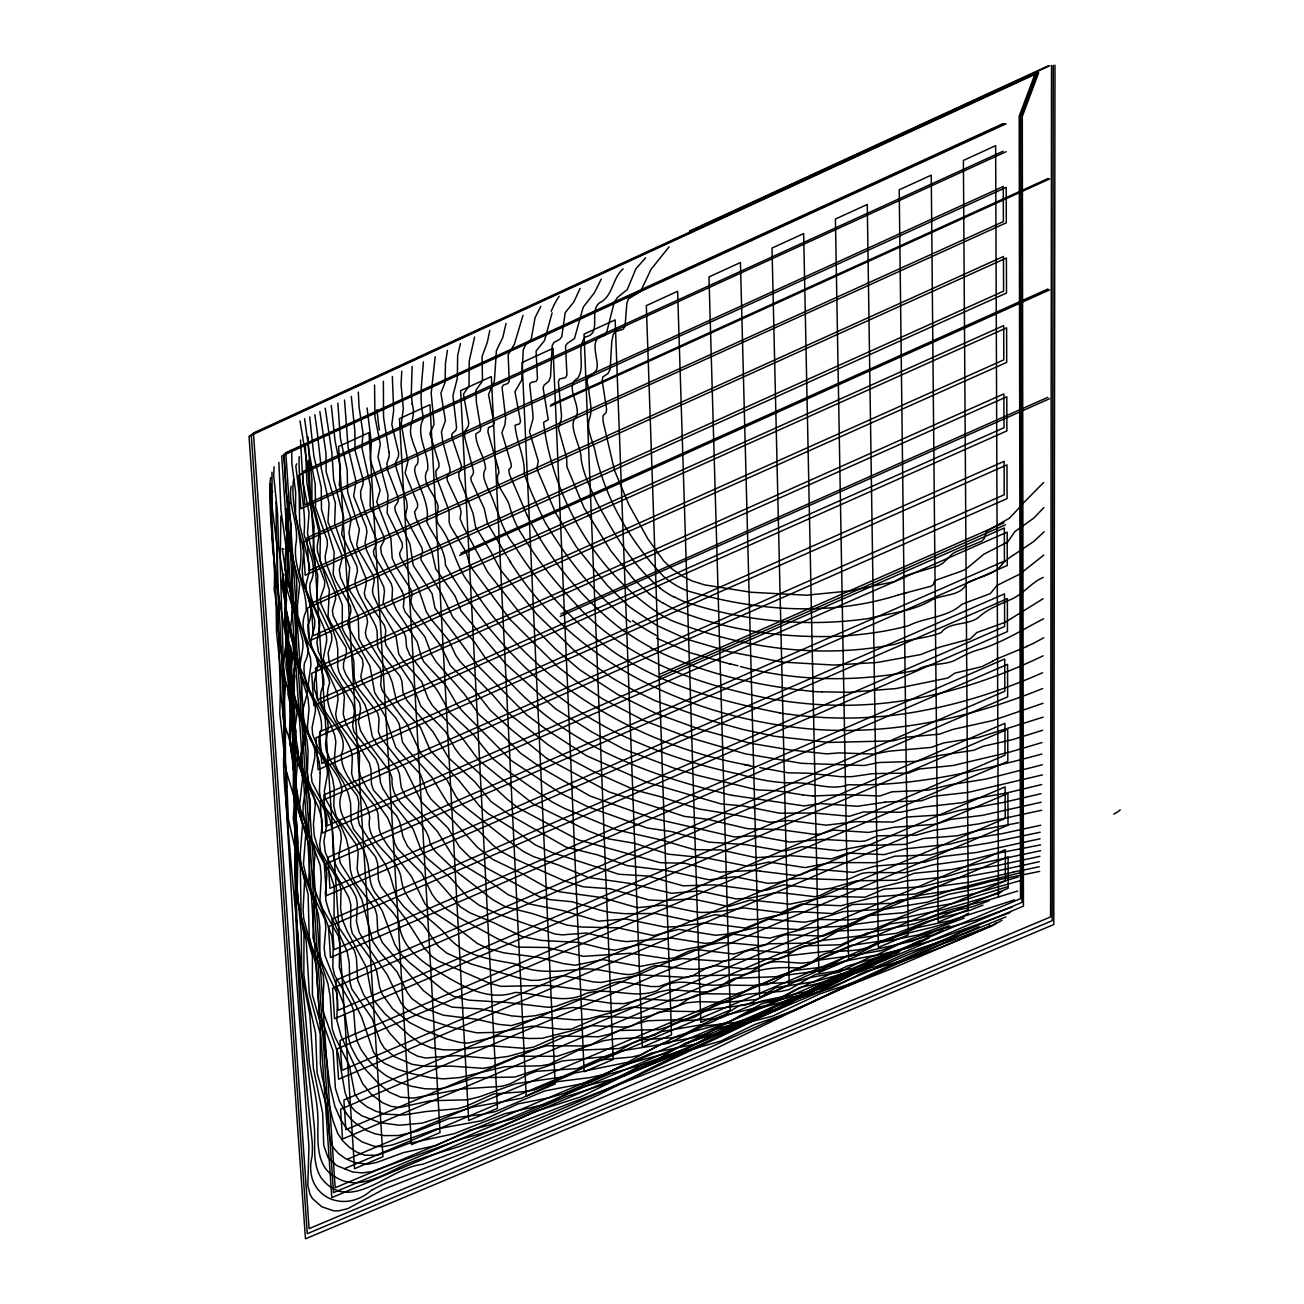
<?xml version="1.0" encoding="UTF-8"?>
<svg xmlns="http://www.w3.org/2000/svg" width="1304" height="1304" viewBox="0 0 1304 1304"><rect width="100%" height="100%" fill="white"/><g stroke="black" fill="none" stroke-linecap="round" stroke-linejoin="round"><path stroke-width="1.5" d="M285.674 558.356L285.592 608.723L294.508 644.453L291.167 670.093L291.053 681.307L293.237 692.946L302.202 720.607L304.402 732.131L304.011 739.71L299.871 758.39L300.083 765.953L314.297 797.575L315.258 805.285L313.433 824.275L314.264 835.717L317.752 847.339L330.352 874.739L334.183 886.182L334.02 916.272L339.007 927.6L354.443 950.534L356.432 958L357.655 980.103L363.718 994.822L390.206 1033.795L399.448 1043.803L410.108 1052.312L417.639 1056.159L425.512 1058.017L456.123 1055.588L491.608 1058.555L507.875 1056.436L546.865 1045.759L582.513 1045.938L590.614 1044.814L619.155 1030.519L659.042 1029.638L670.598 1025.971L703.622 1011.513L715.684 1008.742L745.383 1005.009L752.636 1002.108L775.684 987.666L813.06 981.912L848.154 965.759L898.684 951.398L920.282 940.314M305.266 443.996L306.913 482.871L314.15 526.718L313.041 550.174L324.777 581.388L324.37 586.686L320.311 597.998L320.735 603.442L333.27 630.924L336.383 640.411L337.769 649.196L337.671 666.181L339.007 672.114L342.398 678.65L359.594 702.84L360.621 708.724L358.421 722.09L360.572 730.827L366.375 740.444L388.364 769.653A27.237 12.111 45.2 0 1 392.08 778.602C390.075 807.551 426.049 816.011 430.059 843.134A32.013 13.773 39 0 0 435.422 851.675L455.634 870.893L492.782 899.744L505.61 906.851L532.733 913.68L567.028 925.139L581.78 927.046L617.493 927.796L653.679 935.571L678.797 929.344L715.586 935.261L725.888 934.283L757.836 927.323L798.358 929.524L819.222 919.483L847.616 919.972L858.048 918.798L882.531 909.524L927.796 902.124L948.285 894.462L982.971 887.405L1018.016 877.054M423.392 361.876C422.137 380.849 418.812 399.089 423.588 418.03C414.623 434.721 429.195 452.488 427.712 469.684C419.464 481.893 436.155 494.591 438.144 506.8C437.883 513.597 434.265 520.182 440.279 526.686C453.711 544.827 455.715 568.511 470.891 585.268C532.586 682.791 637.118 745.562 749.898 765.513M1051.529 65.559L1050.584 916.924L309.097 1228.629L253.449 433.042L1035.409 72.975L1019.19 116.219L1020.51 898.668L335.177 1187.748L285.804 452.684L1003.167 123.57M1053.241 65.379L1052.165 920.722L307.304 1233.682L251.248 434.639L1037.039 72.845L1020.739 116.3L1021.961 902.384L333.498 1192.655L283.75 454.379L1004.634 123.684M1054.985 65.2L1053.779 924.552L305.478 1238.8L249.015 436.269L1038.701 72.698L1022.303 116.382L1023.428 906.133L331.786 1197.61L281.697 456.09L1006.117 123.798M358.323 392.08L359.056 406.946L362.952 432.928L361.942 448.12L370.515 486.066L370.075 505.968L383.8 536.433L383.963 540.573L380.589 547.321L381.453 553.678L387.174 565.822L402.039 591.217M283.767 758.211C284.826 672.685 275.812 587.24 276.106 501.698M295.079 849.116C296.399 788.936 289.847 728.561 293.4 668.528M308.135 436.938L308.706 452.602L311.9 479.138L311.917 499.709L319.936 530.125L317.198 546.213L317.508 551.494L329.374 590.256L328.037 616.238L330.727 622.627L346.13 647.664L346.489 653.337L343.539 663.117L343.506 668.479L345.935 674.478L364.924 704.584L367.907 713.451L372.227 736.369L377.655 745.497L397.084 767.779L399.415 773.647L401.257 787.502L405.332 796.043L437.345 831.398L453.14 856.63L461.469 863.867L483.686 877.38L508.169 894.723L530.272 904.145L563.458 910.73L598.552 921.178L625.268 918.912L664.698 927.03L675.26 926.769L704.893 922.906L745.334 928.024L767.159 919.108L804.275 922.205L814.006 920.477L842.84 911.692L880.233 909.312L898.798 900.347L932.164 896.435L956.891 888.643L1023.656 871.903M290.564 646.279L290.45 711.707L294.948 752.066L293.449 792.539L298.16 842.466L297.214 888.301L298.388 902.156L303.979 934.397L303.848 975.001L306.603 992.931L315.601 1033.355L317.084 1072.899L327.092 1108.221L329.863 1139.549L333.188 1147.52L338.649 1153.73L345.984 1158.865L354.362 1162.516L367.695 1164.227L376.726 1162.434L403.425 1152.622L435.813 1145.58L469.147 1130.438L514.77 1118.229L566.148 1096.648L607.012 1083.543L644.306 1063.51L683.948 1049.459L737.477 1023.461M392.341 376.514L393.678 410.695L391.803 424.517L398.665 453.058L398.372 456.71L395.601 462.382L395.699 466.164L406.62 501.323L407.239 507.24L405.56 514.542L405.984 518.291L421.974 548.022L422.594 551.918L420.833 556.759L421.078 560.035L441.697 593.988L452.814 617.248L474.558 642.122L485.854 658.764L503.409 676.108M320.197 772.962L319.415 790.909L320.491 798.064L323.718 805.399L337.002 824.209L340.54 831.463L341.306 838.668L338.893 856.125L340.344 863.166L356.465 888.692L361.827 899.45L372.781 941.423L379.725 951.741L397.198 972.002L407.304 992.507L411.852 998.636L425.837 1008.628L443.311 1015.213L476.596 1019.288L498.861 1024.406L511.201 1025.596L540.443 1017.055L574.803 1019.842L587.012 1019.223L631.56 1007.128L662.693 1009.247L670.68 1008.644L677.689 1005.922L690.223 997.772L697.281 994.773L705.252 993.778L735.815 994.023L746.866 990.861L780.705 975.897L820.966 970.518L845.595 956.631L881.537 950.502L911.936 938.456L949.491 925.775M435.194 356.677L431.184 393.352L434.085 424.175L429.896 433.596L438.992 463.393L438.926 466.93L435.813 471.135L436.172 476.416L449 510.663L449.179 522.301L450.516 526.245L466.278 552.309L469.342 563.279L472.586 569.343L509.978 619.318L557.819 666.8L580.003 683.981L603.296 699.286L644.013 720.607L685.969 736.515L745.073 753.761L801.716 763.345L864.096 765.513L878.929 762.514L916.728 761.357L937.902 755.668L973.746 750.256L983.167 746.279L1012.556 739.629L1042.63 730.273M290.058 675.733L291.819 653.728M284.239 456.302L286.016 490.532L291.167 525.74L290.221 550.663L299.724 584.111L297.377 605.594L297.752 615.309L310.499 658.21L310.955 664.828L308.266 684.241L309.488 690.973L327.548 720.916L328.315 727.681L325.495 743.671L326.196 750.289L330.629 760.705L343.327 782.335L348.021 792.734L350.515 802.726L351.249 822.694L353.58 829.311L375.568 856.875L377.622 863.525L378.421 879.727L380.67 886.215L405.674 918.929L424.11 947.829L431.803 956.337L438.16 960.852L489.766 983.346L501.209 986.378L547.68 985.4L589.098 990.535L596.368 989.491L612.88 982.89L620.215 981.521L650.81 986.541L658.732 986.525L682.416 978.196L693.06 975.783L742.237 974.952L749.099 972.914L764.014 964.422L770.811 962.14L778.879 961.586L801.455 963.167L813.158 961.879L850.632 945.514L889.67 939.776L916.533 927.763L950.551 920.591L1014.626 899.874M278.877 462.301L280.947 509.962L288.102 561.568L286.717 588.528L297.279 622.937L297.1 629.832L293.693 646.132L293.759 652.994L307.988 697.982L309.032 708.691L307.451 726.312L308.086 733.37L310.922 740.721L323.637 759.857L326.962 767.225L327.483 774.332L324.305 791.414L325.267 798.407L341.697 827.763L346.179 838.537L348.738 849.083L350.417 870.094L352.259 877.021L356.122 884.047L375.079 908.741L376.97 915.685L377.785 932.539L382.398 942.58L423.181 990.421L436.889 1001.032L452.129 1007.161L481.469 1009.019L511.543 1015.881L523.817 1016.859L535.52 1015.669L561.356 1009.068L572.847 1007.421L603.801 1011.382L611.788 1011.301L618.911 1009.084L635.276 1000.347L642.823 998.75L669.001 1000.527M285.348 606.784L285.429 621.845L289.586 660.623L287.907 693.712L296.155 731.625L293.27 769.067L302.626 824.177L300.213 853.843L300.914 866.541L313.693 900.494L312.96 937.918L327.989 983.917L330.108 996.24L332.21 1028.774L334.965 1036.892L349.309 1065.58L354.9 1094.317L359.627 1101.032L366.815 1106.688L375.699 1111.187L385.381 1114.186L403.865 1114.969L426.082 1111.53L458.03 1108.628L466.262 1106.167L493.597 1093.958L526.017 1091.529L534.77 1089.818L574.608 1073.062L627.615 1062.287L662.155 1043.477L693.239 1037.593L705.92 1033.958L751.626 1010.437L793.614 998.962L823.215 983.02L856.076 972.865M291.737 450.451L291.9 463.686L295.649 492.032L295.503 515.227L303.669 550.532L302.251 570.337L302.952 579.644L314.851 620.834L314.574 626.865L310.808 640.834L311.411 646.947L316.432 657.77L317.899 664.567L314.199 682.644L314.362 689.017L317.703 699.368L330.678 724.763L334.672 735.114L335.845 741.666L334.476 757.852L335.079 764.274L338.176 771.023L357.247 795.815L358.844 802.433L357.981 818.39L359.496 824.861L385.821 865.171L389.896 874.772L396.481 897.25L403.702 906.508L423.295 924.895L438.095 946.019L446.881 953.208L470.76 963.868L518.878 977.967L530.956 980.347L538.405 980.266L563.312 975.571L593.01 981.879L600.965 982.466L640.313 974.887L685.692 977.348L692.587 975.718L707.518 967.568L714.413 965.612L745.285 968.937L753.125 968.546L785.22 955.979L831.3 950.779L857.184 938.081L896.451 933.322L927.079 921.423L969.328 910.502L982.955 905.123M293.612 479.448C289.325 510.777 306.293 540.769 299.187 571.69C303.131 589.31 316.676 606.018 308.119 624.697C306.505 642.97 318.795 658.39 323.05 675.456A37.001 21.858 45.7 0 1 323.653 685.04M412.129 366.391L411.233 395.813M1001.831 891.561L999.141 893.289L945.351 909.116L899.646 918.684L873.99 929.051L838.26 930.991L820.02 941.26L813.696 943.004L769.442 943.77L733.777 954.039L695.88 949.442L689.115 951.04L674.412 957.902L667.518 958.782L630.305 953.273L583.41 956.337L547.224 947.47L517.509 947.128L502.708 941.602L459.562 917.837L445.039 908.008L436.123 899.874L432.015 894.218L421.762 873.354L397.459 848.708L394.509 842.726L391.461 827.453L387.793 818.13L367.255 788.675L360.36 775.766L359.138 769.621L359.611 754.674L357.785 748.349L336.921 720.378L335.666 714.25L337.997 699.596L337.459 693.353L318.404 651.69L316.921 642.302L319.724 625.659L319.203 619.563L306.326 590.549L305.984 584.746L309.244 571.739L309.472 565.952L299.708 524.795L299.138 493.205L295.829 466.05L296.823 463.8M401.779 371.216L401.045 384.55L403.327 408.837L401.208 423.979L407.891 461.567L405.104 472.977L417.524 503.344L417.606 506.979L414.558 511.95L415.911 518.063L431.51 550.451L435.813 569L455.08 596.124L461.029 610.875L505.724 663.85L555.455 708.757L592.179 732.196L624.111 749.262L674.021 768.17L696.972 775.195L757.151 789.882L776.842 790.778L802.726 794.886M274.084 466.702L273.677 475.748L277.54 512.814L278.534 545.659L285.951 595.961L284.68 628.724L295.535 664.013L291.281 692.913L292.748 700.476L302.658 724.405L306.945 739.857L308.054 751.153L307.369 773.533L308.461 781.014L311.444 788.659L323.376 808.105L326.489 815.603L327.092 823.036L323.946 841.161L325.201 852.115L329.961 863.378L348.804 897.413L350.776 904.585L350.629 926.345L352.373 933.517L373.547 962.678L376.4 969.834L379.692 987.421L382.398 994.561L392.406 1008.562L409.668 1022.597L425.088 1030.421L446.653 1038.962L459.758 1042.45L467.892 1043.102L498.845 1035.963L529.408 1038.522L542.04 1038.31L591.853 1025.629L623.149 1027.144L631.185 1026.281L658.764 1012.116L666.931 1011.17L698.145 1011.611L709.62 1008.383L731.169 999.011L746.344 994.267L781.145 991.382L789.034 989.671L815.244 974.528L852.294 968.497L887.144 953.469L937.25 939.043L1009.899 912.67M286.603 599.172L284.256 624.486L291.265 661.78L289.83 702.416L298.339 752.18L295.307 789.181L296.66 797.494L306.358 826.915L303.408 864.324L306.261 876.793L318.372 914.381L319.839 926.622L319.871 955.147L322.381 963.33L336.432 992.099L337.508 1000.184L336.758 1020.005L341.061 1035.914L362.626 1083.64L371.281 1094.366L382.838 1102.891L391.2 1106.379L399.692 1107.504L430.434 1100.739L467.288 1099.81L479.742 1096.729L515.797 1083.673L564.697 1076.664L599.253 1060.022L631.364 1057.12L639.954 1055.099L678.292 1035.588L728.789 1021.961L761.829 1003.721L799.955 995.115L845.057 973.941L885.905 959.499M323.62 685.024C308.755 713.337 352.683 726.654 341.338 754.494C340.752 778.961 366.978 793.957 369.749 817.852C364.566 845.253 398.079 854.674 401.273 878.896C404.207 904.389 430.238 917.348 446.098 934.675C463.083 956.533 490.092 959.125 515.064 963.884C536.775 975.05 560.655 970.844 583.752 968.937C597.737 968.399 611.185 972.751 624.958 974.251C635.977 976.174 644.844 968.35 654.901 965.677C678.911 966.492 700.46 975.571 723.117 961.374A56.414 29.405 8.3 0 1 733.712 959.336L778.472 958.864L784.959 956.891L798.178 948.318L804.356 945.856L840.819 944.748L867.078 933.012L914.332 923.884L940.983 913.957L973.012 906.622L989.296 900.689M506.05 323.408L502.79 337.491L496.433 350.58L494.346 381.306L488.527 394.411L493.939 423.083L493.124 425.805L488.478 427.484L487.875 431.885L498.128 467.892M280.865 515.96L280.181 561.796L285.266 725.057L285.69 794.951L295.796 968.823L308.95 1146.526L307.809 1185.548L310.107 1194.497L312.455 1198.572L321.795 1206.754L333.677 1210.845L338.518 1210.911L347.858 1208.596L383.539 1189.329L433.939 1169.509L706.116 1053.192L844.813 986.199L946.622 939.353L965.025 929.296M489.815 330.401L487.337 342.251L482.072 356.546L482.496 380.996L475.944 390.173L476.384 402.284L480.785 428.494L480.051 431.249L475.83 433.89C475.536 446.033 484.892 456.596 485.577 468.739C481.323 474.786 485.332 481.991 487.614 488.152C497.704 506.865 500.345 528.527 514.249 545.202C539.611 586.229 573.222 622.741 612.358 650.973A97.458 27.074 30 0 0 620.818 656.645M271.949 472.195L272.275 508.43L277.475 549.277L277.296 587.794L286.407 640.427L283.164 667.306L283.375 675.048L294.182 707.697L294.867 715.651L293.286 735.293A67.303 51.312 45.6 0 0 293.791 747.159L296.53 759.238L307.043 787.649L310.107 799.531L310.352 807.372L307.842 826.752L308.771 834.511L325.674 866.247L326.913 874.006L325.381 893.159L325.935 900.819L329.374 912.36L347.076 951.301L349.227 962.678L349.716 981.439L351.705 988.839L372.276 1018.831L380.295 1041.456L384.305 1048.155L394.281 1056.599L412.178 1064.325L425.577 1066.379L451.51 1066.134L483.165 1068.351L491.168 1066.851L517.199 1056.207L557.33 1056.321L603.638 1040.674L616.287 1038.766L647.517 1037.381L655.244 1034.854L672.489 1024.21L680.052 1021.016L720.118 1018.294L761.878 1000.967L807.942 991.382L839.466 974.691L876.777 966.346L909.507 951.839L968.139 932.36L1005.922 916.908M447.419 350.352L445.446 363.376L445.104 382.431L440.899 393.189L445.43 420.573L441.42 431.885L442.724 441.469L449.684 467.533A28.998 6.161 61.8 0 1 449.684 472.618M326.489 642.138L323.245 658.699L325.544 665.121L342.952 690.647L344.419 696.89L343.262 714.217L345.87 723.492L369.44 763.215L370.972 769.409L371.461 784.323L373.645 790.338L396.823 816.174L399.774 822.27L403.066 837.103L407.418 846.051L460.345 906.851L469.962 912.833L493.417 922.564L522.545 936.696L541.437 940.428L578.699 942.45L603.491 948.578L614.836 950.176L641.323 944.259L678.406 950.714L718.732 942.955L730.142 942.857L759.678 945.628L766.247 944.324L779.336 936.728L785.611 934.658L823.15 936.142L855.196 924.291L895.734 918.994L919.809 909.132L953.126 903.46L1006.916 886.916M968.676 913.093C938.098 931.317 899.352 930.094 867.747 947.437C854.038 952.507 838.961 949.361 825.139 953.713C815.538 957.332 809.002 967.063 798.292 968.057C774.755 966.28 751.463 969.345 730.941 981.765C707.159 992.98 679.156 971.382 657.526 990.535C634.722 999.597 609.75 986.541 586.262 993.42C562.774 1005.498 538.878 992.784 514.933 992.474C490.385 1000.771 466.376 988.562 445.707 976.142C424.37 963.9 400.556 948.741 398.959 921.683C392.765 908.611 378.845 901.26 372.602 888.236C368.413 878.684 369.88 867.845 366.342 858.097C360.686 835.114 332.357 818.537 341.795 792.734C343.066 768.969 310.01 756.19 321.436 729.735C323.555 705.725 300.376 686.768 304.533 662.791C317.084 640.818 291.02 622.758 295.682 600.899C301.794 568.316 281.273 535.113 289.977 502.594M291.216 486.147C287.532 505.528 299.349 524.289 295.943 543.866C292.455 567.126 307.043 588.169 306.195 610.94C293.041 638.683 325.315 658.129 329.667 683.003C320.719 707.811 341.126 727.583 350.352 748.626A32.681 17.914 45.8 0 1 352.292 758.211L351.607 773.647L353.498 779.906L375.699 807.013L377.981 813.403L379.073 828.855L381.061 835.082L386.946 844.568L411.363 876.321L425.039 903.965L433.319 911.92L455.764 926.72L477.231 943.395L487.729 948.513L503.898 952.849L538.943 957.429L563.833 963.705L575.292 965.188L602.807 959.614L640.166 966.394L681.992 958.57L723.215 961.374L729.963 959.923L743.965 951.969L750.55 949.931L781.129 952.702L788.936 952.393L820.02 940.771L865.139 935.245L890.045 923.868L924.732 919.01L948.301 910.29L989.214 899.841L1017.658 891.023M288.608 623.084L285.902 666.344L292.161 705.301L290.189 743.899L297.198 796.027L295.291 839.646L304.696 879.271L303.082 909.638L303.685 918.26L316.253 965.856L319.235 1012.507L333.09 1050.91L335.389 1088.302L339.447 1101.293L346.457 1113.567M294.867 675.57C289.521 728.186 296.301 781.634 294.9 834.576M286.717 534.102L284.842 568.593L293.384 603.491L290.58 627.501L290.808 634.575L299.333 665.105L301.99 679.857L299.838 715.488L302.039 722.938L312.357 742.286L314.867 749.784L314.851 757.102L311.183 774.886L312.08 782.155L325.788 808.822L330.14 820.02L332.39 831.023L333.156 852.783L335.144 863.623L338.698 870.99L352.161 889.572L355.992 896.744L357.394 903.949L356.448 921.537L359.122 932.115L365.169 942.89L387.174 974.642L401.013 1003.004L405.919 1008.709L412.537 1013.241L425.039 1018.636L451.722 1027.34L476.579 1032.801L497.183 1032.344L532.13 1026.118L563.214 1029.426L571.282 1029.166L599.481 1017.071L607.582 1016.501L638.52 1018.212L650.174 1015.849L686.589 1002.841L699.123 1001.651L721.552 1002.254L729.425 1000.999L755.049 985.449L762.775 983.819L788.464 982.499L796.01 980.673L829.817 965.416L844.633 961.195L876.516 955.001L902.368 942.645L933.11 934.821L942.89 930.192M474.591 337.019L469.244 360.963L469.016 385.886L463.425 394.297L468.674 422.61L468.348 426.18L464.599 431.575L464.599 437.036L473.417 470.597L473.336 473.645L470.826 477.655L471.331 481.013L484.159 508.267L487.452 523.197L506.262 555.308M388.625 457.851L386.913 463.653L387.532 470.027L398.242 497.786L398.095 501.486L394.77 506.897L395.242 510.809L409.961 544.192L413.27 565.528L432.097 593.662L434.966 608.12L477.72 665.594L526.8 714.918L547.631 730.452L586.556 755.782L646.637 782.204L721.112 803.932L743.084 805.937L779.662 813.207L811.724 813.044A28.769 4.482 8.5 0 1 822.188 813.761L849.393 816.271L863.297 811.968L900.673 812.213L924.748 806.899L962.01 802.726L976.419 798.292L1005.954 793.158L1041.7 784.552M270.596 477.688L269.716 484.86L272.715 549.554L278.355 592.114L278.013 628.887L285.723 683.329L282.952 716.222L284.419 724.6L295.03 754.446L295.633 762.824L294.085 791.756L296.627 804.226L309.162 845.921L309.896 854.038L308.673 882.515L310.955 890.681L324.924 919.369L325.853 927.454L324.174 947.389L324.94 955.359L343.49 1003.754L348.755 1038.995L350.955 1046.737L357.035 1058.294L365.593 1069.655L378.714 1083.689L389.228 1092.1L400.638 1097.169L413.58 1098.115L461.714 1088.938L502.121 1086.297L510.174 1083.836L528.609 1074.105L536.596 1071.269L577.395 1068.579L608.349 1055.099L620.476 1051.089L668.87 1043.216L703.068 1026.118L734.983 1022.564L747.681 1019.157L778.358 1004.113L832.099 987.943L865.644 971.366L907.209 959.108L941.863 944.341L994.316 924.569L1001.961 920.347M498.666 473.042C493.124 484.387 507.337 495.83 509.766 506.832C512.537 517.069 516.596 526.832 522.692 535.634C537.003 559.709 554.705 581.519 573.841 601.91C616.482 651.038 678.161 677.346 740.199 692.114C796.842 706.752 856.712 709.49 913.941 698.879C958.847 690.647 1001.912 675.602 1043.135 655.798M460.442 343.588L457.639 355.617L457.345 378.209L452.928 395.682L456.579 427.402L455.862 430.304L451.95 433.841L451.852 437.199L461.29 465.186L461.437 468.772L458.731 472.879L459.089 477.834L473.156 513.662L475.601 527.044L491.184 552.228L500.475 569.881L537.02 614.461L575.961 652.147L612.081 677.933L633.451 690.191L655.456 700.867L713.223 721.308L742.938 729.458L774.511 736.271L828.904 742.449L893.387 740.851L905.905 737.249L939.353 734.185L953.11 729.36L992.295 720.656L1042.988 703.312M552.114 312.862L544.469 340.637L536.074 351.086L537.492 378.893L536.009 381.387L531.266 382.349L529.652 384.175L532.765 412.765A48.818 9.584 71.8 0 1 532.928 419.269L529.473 431.689L538.308 461.192L537.02 467.614L537.802 471.054L555.667 513.026L576.368 546.914L607.126 585.251L629.001 606.523L656.531 625.301L687.11 639.286L729.148 651.641L781.862 662.073L833.892 665.056L877.201 662.465L920.412 654.624L939.467 647.208L970.225 638.911L976.859 632.538L1005.139 622.318L1043.167 598.683M523.002 315.307L514.395 344.142L508.152 354.786L509.228 381.045L507.794 383.506L503.425 385.039L502.04 387.158L505.659 417.981L504.941 424.697L501.877 432.651L511.152 463.914L511.201 466.946L508.772 469.766L509.571 474.623L524.648 509.505M996.077 922.857L992.311 925.84L939.728 947.845L893.81 964.504L862.531 979.663L820.265 993.713L772.375 1016.191L728.056 1027.601L696.254 1043.917L651.169 1053.11L602.709 1074.74L589.408 1077.658L557.101 1081.701L521.47 1098.261L472.162 1107.161L422.186 1123.119L399.366 1125.238L379.969 1122.662L361.925 1115.816L354.753 1110.731L349.439 1104.325L345.038 1092.475L338.323 1054.268L323.506 1012.54L322.593 1004.227L323.914 983.526L323.213 975.147L311.46 945.4L309.244 936.891L308.119 894.511L295.258 842.71L296.057 803.769L285.543 768.578L284.484 755.407L285.348 737.852A135.437 112.454 47.5 0 0 285.217 724.731C275.861 679.873 282.528 634.249 274.133 589.408C276.432 554.347 267.401 518.373 271.036 483.931M580.052 288.477L573.907 301.86L565.202 312.699L561.779 336.611L559.823 339.252L553.744 342.61L552.211 345.576L550.532 376.872L548.821 381.355L544.127 385.071L543.1 387.81L548.25 419.66L543.54 422.414C553.043 499.057 596.824 573.793 662.497 615.798M299.235 456.71C297.801 482.398 306.636 508.104 304.044 534.037C307.874 550.304 318.926 566.718 310.059 583.426C308.282 601.486 320.833 616.58 325.788 633.125A30.53 16.3 47.2 0 1 326.456 642.106M283.93 574.086L282.332 580.133L282.316 587.11L288.836 623.459L288.021 662.122L297.459 710.158L293.644 737.331L293.889 745.138L305.804 777.51L306.13 785.448L303.115 805.106L303.066 813.011L306.815 829.002L320.165 865.269L321.224 877.07L319.953 900.461L322.43 908.301L338.388 936.044L339.773 943.819L339.252 966.883L342.561 978.342L361.534 1016.859L373.433 1051.937L378.078 1058.326L384.647 1063.428L397.427 1069.296L411.95 1073.648L430.271 1077.609L443.474 1078.881L460.263 1077.495L504.844 1066.705L540.752 1065.792L548.951 1064.406L578.438 1050.176L618.797 1048.579L660.932 1031.676L707.942 1023.673L715.44 1020.461L739.612 1005.384L777.754 999.19L809.947 983.053L861.716 968.22L906.215 947.552M601.242 279.105L594.445 292.748L583.165 307.222L574.461 338.567L567.289 343.425L565.528 345.951L566.93 375.014L565.447 377.622L559.514 379.056L558.405 381.844L561.502 415.568A43.57 7.922 74.3 0 1 560.916 420.426L558.405 428.25L566.637 457.769L566.93 466.848L583.899 507.468L610.81 550.81L633.255 578.846L649.05 593.564M449.668 472.586L446.864 477.052L447.37 480.638L460.312 508.364L461.078 512.113L460.084 518.731L462.692 525.284L487.68 572.114L519.253 612.326L555.423 649.017L579.938 669.963L618.259 694.853L655.945 713.402L698.553 728.822L750.093 743.215L789.833 749.898L826.736 753.875L839.206 752.881L873.566 754.087L889.736 751.137L931.252 747.388L943.933 742.872L978.342 737.493L1043.151 717.167M284.451 582.432L283.49 587.99L287.027 618.21L285.364 653.548L293.384 682.351L294.329 690.419L291.803 725.92L293.677 738.048L300.931 766.67L302.528 778.798L298.942 810.925L300.735 819.042L314.101 847.747L314.949 855.815L312.895 875.717L314.101 887.633L331.786 935.995L333.107 947.796L332.83 967.323L334.541 975.131L350.743 1002.906L353.677 1010.665L355.389 1033.534L357.263 1041.358L360.866 1049.247L368.804 1060.641L375.324 1067.438L385.935 1075.555L397.769 1081.701L410.939 1086.15L425.088 1088.807L438.714 1088.97L447.044 1087.34L474.411 1077.821L515.064 1077.023L562.415 1060.967L606.686 1056.452L614.543 1053.681L632.424 1043.021L640.215 1039.842L671.984 1037.772L680.476 1036.044L710.077 1020.657L721.65 1015.995L767.322 1005.107L799.368 987.65L836.956 979.434L865.921 965.351L894.642 954.903L899.499 951.855M540.818 306.358L535.08 317.573L531.233 339.056L525.316 345.332L523.246 349.896L521.714 380.002L514.95 391.738L520.524 421.257L519.628 423.784L515.08 425.251C516.156 441.502 525.104 456.873 524.208 473.613C529.994 490.337 537.525 506.62 545.235 522.529C567.827 559.986 595.406 595.569 630.549 622.024M287.94 630.843L286.228 634.624L285.772 643.394L290.385 699.987L289.39 739.27L295.878 778.847L293.27 818.57L300.36 867.714L301.11 916.402L312.406 955.979L312.389 994.887L323.506 1034.023L329.716 1084.879L334.916 1106.493L340.523 1119.239L345.609 1127.129L354.965 1136.958L362.235 1141.978L374.15 1146.281L383.213 1146.591L392.422 1144.945L435.829 1129.182L481.567 1120.723L518.112 1103.885L550.255 1097.544L563.475 1093.665L609.294 1074.056L653.989 1061.342L685.578 1043.151L724.649 1030.877L776.825 1006.101L818.879 991.431L852.539 973.632L856.581 970.372M623.1 268.787C612.782 277.768 613.124 294.345 601.6 301.697C586.947 308.2 603.116 334.052 585.577 336.774C575.488 347.516 586.115 366.196 577.737 378.193C563.491 386.049 582.04 405.805 576.042 417.329C566.979 424.697 581.535 447.06 581.062 458.209C583.018 473.613 590.37 487.566 596.498 501.632C612.635 531.217 629.881 561.274 655.244 584.013M1043.901 507.533L1033.844 518.079L1014.952 531.543L1007.65 542.024L983.803 554.233L966.297 568.87M1044.162 531.739L1033.746 541.519L1013.045 555.357M669.099 246.831L650.973 269.439L640.59 291.46L628.398 298.844L626.849 303.457L625.072 326.473L622.904 329.374L615.423 331.689L613.336 334.231L611.821 341.094L610.125 369.358L607.957 373.563L602.921 376.856L602.138 380.344L606.604 409.146L606.148 412.439L603.035 415.764L603.018 421.143L614.494 470.353L628.838 504.583L647.827 538.829L663.687 560.916L672.554 569.375L683.443 576.743L692.408 581.062L704.796 584.925L751.234 592.277L806.508 595.194L850.762 590.81L894.153 581.649L904.503 575.993L938.57 565.74L943.232 562.904L952.344 553.874A24.662 5.118 -14.5 0 1 959.597 550.255L981.928 541.078L984.178 538.65L986.557 531.347L1009.361 518.193L1017.707 509.457A148.884 38.354 -21.4 0 1 1021.423 504.99L1043.624 482.496M1002.32 564.127C993.632 575.439 978.407 576.759 966.557 583.084C961.896 596.107 943.623 594.135 932.376 599.579C913.305 611.527 890.42 612.945 869.1 618.438C807.143 627.501 742.644 621.389 683.426 601.34A63.162 35.224 28.5 0 1 674.412 596.955M863.59 967.731L855.147 973.371L832.783 984.52L786.997 999.989L752.327 1018.359L713.744 1029.883L665.741 1053.387L621.519 1065.612L589.816 1082.271L544.404 1091.024L495.39 1111.579L481.942 1114.447L449.407 1118.424L416.693 1131.318L398.453 1135.539L384.126 1135.621L375.144 1133.812L366.913 1130.617L355.78 1123.445A58.501 56.838 -32 0 1 346.489 1113.551M817.689 987.552C746.801 1026.916 671.055 1057.919 598.683 1094.838C528.691 1127.194 457.166 1156.322 385.022 1183.445M645.643 257.801L635.961 268.689L627.338 289.472L617.525 297.442L614.217 302.235L606.8 331.835A32.6 11.165 77.2 0 1 603.654 335.78C588.397 338.095 598.291 357.361 597.15 367.369C595.781 376.905 582.725 372.977 588.674 388.005C589.049 398.405 593.238 409.717 589.131 419.758C586.229 431.298 593.988 442.806 595.7 454.151C605.741 499.888 631.413 543.149 663.899 576.727A59.43 39.772 26.8 0 0 686.393 590.516C754.038 611.022 829.588 616.662 897.674 595.162M823.998 985.042C762.71 1019.206 696.336 1043.966 634.151 1076.631C564.86 1108.922 494.037 1137.544 422.529 1164.342C388.934 1167.699 350.124 1215.475 321.175 1177.871C310.808 1161.375 316.562 1141.065 313.84 1122.793C312.341 1105.939 310.368 1089.117 308.461 1072.295C300.099 999.597 296.367 926.753 295.046 853.598M1043.836 555.064L1019.712 574.184L996.924 585.463L990.241 593.695L969.279 601.437M1043.591 618.764C1022.76 629.49 1003.004 642.187 980.641 649.196C971.121 651.495 962.613 656.238 954.072 660.721C942.287 665.627 927.242 663.035 916.745 670.093C859.01 682.367 797.836 681.715 740.46 666.556M992.817 661.193L981.782 666.67L954.935 673.092L947.715 678.047L895.978 688.577L848.953 692.261L822.27 691.853M878.179 962.319L870.534 966.786M1043.265 577.428C1031.66 582.399 1024.096 592.994 1012.98 598.503C1001.162 603.964 988.465 608.3 978.717 617.248C968.073 625.773 949.002 621.519 941.227 632.554C926.899 638.553 910.534 638.357 895.929 644.013C821.129 659.319 741.927 648.528 671.446 620.476A69.682 26.259 28.8 0 1 662.497 615.798M1043.705 637.786L1033.176 643.524M371.607 1190.112C342.773 1215.801 302.332 1195.034 312.145 1155.996A127.01 116.675 16.1 0 0 312.145 1141.603C301.713 1044.374 294.785 946.671 294.965 848.822M836.923 980.347L785.301 1003.982M979.092 926.639C888.529 968.253 797.151 1008.432 706.181 1049.068C624.926 1083.869 541.747 1112.964 459.921 1146.314C438.845 1153.111 417.231 1158.588 397.28 1168.433C378.845 1177.382 356.465 1189.753 336.513 1177.626C315.731 1167.487 317.801 1141.864 317.98 1122.418C318.078 1102.45 312.813 1083.102 309.374 1063.575C302.789 974.381 291.9 885.693 285.706 796.467M772.962 1009.932L748.17 1021.831L709.327 1036.941L676.368 1054.528L632.277 1071.872L580.622 1096.909L535.015 1111.644L496.628 1129.101L459.856 1139.533L371.542 1171.726L362.007 1172.866L352.846 1172.051L336.774 1165.629L328.086 1157.61L323.734 1145.417L322.658 1113.143L313.433 1068.498L309.83 1014.463L301.729 973.338L301.257 931.92L295.6 875.669L297.23 829.246L293.335 787.893L293.416 737.738L290.124 687.811M843.574 977.609C811.642 989.508 782.922 1008.546 750.175 1018.44M1012.36 906.851L975.897 920.086L938.098 930.208L912.376 941.113L869.964 950.616L833.272 965.873L792.718 970.681L773.94 981.831L767.094 984.585L759.124 985.514L728.219 985.123L717.086 987.959L692.734 997.462L681.454 1000.07M689.588 231.02L1048.139 65.901M689.49 231.656L1049.818 65.738M1003.151 151.199L302.544 471.706L304.728 504.892L1003.265 186.505L1003.379 221.598L306.896 537.9L309.064 570.696L1003.477 256.48L1003.591 291.134L311.2 603.296L313.335 635.716L1003.689 325.592L1003.803 359.839L315.454 667.941L317.573 699.971L1003.901 393.873L1004.015 427.712L319.659 731.837L321.746 763.492L1004.113 461.339L1004.21 494.77L323.816 794.984L325.87 826.28L1004.324 528.006L1004.422 561.046L327.923 857.413L329.961 888.35L1004.52 593.874L1004.618 626.523L331.982 919.124L334.003 949.703L1004.716 658.976L1004.83 691.234L335.992 980.135L337.997 1010.372L1004.928 723.312L1005.025 755.195L339.969 1040.445L341.941 1070.356L1005.123 786.899L1005.221 818.423L343.897 1100.087L345.837 1129.671L1005.319 849.752L1005.4 880.917L347.777 1159.077M1006.101 151.704L298.6 475.308L300.817 508.804L1006.199 187.368L1006.297 222.805L303.033 542.105L305.217 575.211L1006.395 258.013L1006.509 293.025L307.402 608.104L309.553 640.818L1006.606 327.809L1006.704 362.382L311.705 673.337L313.856 705.66L1006.802 396.742L1006.884 430.907L315.975 737.803L318.094 769.751L1006.981 464.86L1007.079 498.601L320.197 801.504L322.284 833.093L1007.177 532.146L1007.275 565.48L324.354 864.487L326.424 895.685L1007.373 598.634L1007.454 631.576L328.478 926.72L330.515 957.576L1007.552 664.323L1007.65 696.874L332.553 988.253L334.574 1018.75L1007.731 729.246L1007.829 761.406L336.579 1049.084L338.567 1079.239L1007.91 793.402L1008.008 825.188L340.556 1109.231L342.528 1139.044L1008.09 856.809L1008.188 888.236L344.484 1168.694M551.07 404.745L1048.041 178.518M550.304 406.212L1049.704 178.892M460.817 553.173L1047.96 288.966M459.644 555.325L1049.606 289.879M997.43 658.716L1027.03 646.442M560.899 613.956L1047.862 397.296M560.198 616.368L1049.508 398.731M660.036 674.152L1003.999 522.855M659.808 676.857L1005.4 524.86M1042.678 688.528C962.368 721.112 875.017 738.961 788.154 726.426C677.575 711.283 570.565 658.096 509.945 561.388M1042.564 672.734C1005.286 689.197 966.264 702.302 926.671 709.849C882.368 718.928 835.489 720.574 790.208 714.38M1023.363 879.776L975.93 893.126L928.986 903.705L903.9 912.686L869.214 915.587L849.556 925.905L807.42 927.91L769.637 938.13L732.082 934.153L725.66 935.864L711.968 942.645L705.252 943.428L671.919 938.098L626.327 941.635L614.787 940.037L586.653 932.996L562.35 934.87L555.178 934.071L497.753 914.055L479.122 905.204L466.979 896.255L450.076 877.478L426.75 857.918L420.915 849.491L413.058 828.888L388.837 797.966L382.936 788.627L380.507 782.693L378.372 765.122L375.911 758.993L354.069 732.131L352.618 726.246L354.313 712.163A26.976 13.953 44.9 0 0 352.341 703.084L333.612 671.967L329.113 661.878L328.103 653.043L331.819 640.166L331.656 634.38L316.595 603.067L317.817 575.749L307.516 533.238L309.081 512.863L302.935 482.496L300.49 440.018M1042.352 764.78L985.922 779.075L950.812 784.666L927.992 790.142L891.92 791.838L879.858 795.994L845.351 794.625L813.077 796.027M1041.831 754.071C978.456 771.104 914.3 786.573 848.399 784.715C830.844 791.12 812.262 782.237 794.185 782.84C775.358 783.248 756.842 779.27 738.846 774.071C696.841 765.285 655.537 751.756 616.955 732.929C543.768 696.646 486.718 634.608 445.463 565.268C445.332 548.723 433.629 536.629 426.75 521.91C429.766 506.979 421.893 492.977 416.921 479.008C415.471 474.281 412.537 467.794 417.394 464.045C420.018 455.536 413.58 446.995 411.95 438.714C406.913 426.946 417.101 415.862 411.868 403.572M1041.912 742.579L1009.997 752.049L953.289 765.464L919.043 769.05L908.432 773.109L881.096 773.484M1042.418 774.902L968.367 792.359L933.566 796.288L921.374 800.835L894.854 801.683M906.068 592.815L930.86 586.246L933.338 584.665L934.153 581.747L936.288 579.987L958.261 572.277A27.84 5.656 -13 0 0 966.231 568.87M1041.651 810.24L978.554 823.916L933.485 830.371L916.011 835.245L877.918 835.831L865.465 840.852L860.249 841.439L822.351 839.385L790.175 842.107L755.326 835.831L734.282 836.907L651.625 817.918L590.011 796.01L541.567 768.023L520.459 753.109L502.333 734.885L479.236 714.755L464.273 693.924L436.106 661.78L431.526 654.461L424.941 636.857L404.925 611.576L403.376 607.142L404.093 598.161A26.064 7.922 48.4 0 0 401.942 591.152M1039.663 871.398L991.79 881.145L965.482 888.122L921.439 894.968L892.229 903.346L852.294 904.52L832.392 913.582L803.508 911.952A32.013 12.421 8.8 0 0 792.082 912.001L758.553 919.483L747.877 919.613L715.195 914.674L691.642 921.113L655.39 913.485L624.518 913.68L610.109 912.344M1041.146 802.237L982.711 815.293L950.616 819.401L935.995 824.226L894.365 827.241L868.643 832.408L833.24 830.077L819.727 834.185L814.266 834.332L779.45 829.54L747.942 828.757L708.039 819.385L684.274 816.353L608.658 791.756L546.979 758.553L511.657 729.849L490.451 710.468L472.521 687.664L450.483 665.725L443.115 650.533A31.541 7.971 44.8 0 0 439.089 643.459M1040.576 844.894L995.441 853.68L972.23 859.515L932.833 864.845L904.96 872.686L868.236 872.523L861.911 873.338L849.328 878.88L843.835 879.89L798.814 878.391L789.914 879.336L776.825 882.808L767.746 883.33L734.788 876.744L709.017 879.825L667.273 870.664L627.028 865.579L597.216 854.788L566.148 847.16L509.522 814.772L490.858 801.422L474.656 781.634L448.527 757.836L433.221 732.163L406.848 700.444L403.034 692.685L401.876 681.112L399.806 675.847L380.817 652.896L377.622 647.24L377.084 631.022L375.699 625.936L358.942 594.331L355.503 585.545L355.047 580.818L357.475 571.168L356.872 566.132L341.615 534.412L343.702 517.574L333.677 479.725L331.868 452.455L325.218 408.136M1040.641 850.713L951.464 869.556L914.169 873.289L896.223 880.233L856.761 880.77L830.925 888.285L821.585 889.409L784.111 884.78L766.393 890.224L760.428 890.844L714.804 884.862L683.035 885.807L648.153 876.076L618.764 874.234L553.043 852.865L535.651 845.106L511.869 828.219L487.826 813.337L479.709 806.361L458.992 780.542L430.238 750.387L420.426 727.322L400.246 705.888L396.351 700.264L392.26 682.448L389.114 674.494L366.359 637.46L365.397 632.473L367.565 621.943L366.685 616.776L350.466 591.706L347.972 585.773L349.7 567.811L334.655 523.409L335.373 503.034L326.147 471.771L325.918 452.635L319.855 411.526M1041.048 793.696L1002.483 802.645L960.217 810.192L943.167 814.755L906.459 817.054L893.159 822.025L855.946 821.667L826.182 825.171L788.545 820.493L769.865 822.319L735.978 815.033L698.83 808.969L660.199 796.662L634.836 790.012L594.168 771.838L565.088 756.336L547.729 744.486L508.218 713.043L492.863 695.113L460.182 661.682L455.503 654.885L448.788 640.346L431.379 619.596L426.31 611.804L418.339 588.186L400.556 557.656L399.513 553.483L402.414 547.142L402.219 543.23L387.158 513.026L387.956 494.786L377.997 457.085L380.312 444.257L374.933 416.742L374.558 385.006M1039.255 866.736L1022.548 870.273M1018.668 822.775L978.734 830.289L957.478 835.734L923.379 838.537L905.204 844.356L865.025 845.448L837.673 850.664L801.764 846.638L786.198 850.632L780.493 850.697L745.725 844.617L708.691 842.107L671.886 831.659L646.882 827.942L587.582 806.622L560.85 793.402L511.38 760.607L462.757 711.462L456.742 704.127L445.854 685.431L423.979 662.041L421.453 657.298L417.198 641.812L396.123 609.653L391.982 599.563L392.504 588.316L391.135 583.458L374.134 555.634L373.417 551.299L376.416 543.475L376.269 539.22L364.533 510.239L360.898 498.063L360.572 491.592L363.066 484.191L363.131 479.953L355.047 450.499L354.818 430.679L351.314 396.383M1040.103 838.765L976.614 852.474L942.727 856.5L924.634 862.172L875.44 866.052L853.517 872.376L816.695 869.312L811.169 870.339L800.77 874.821L795.13 875.44L760.183 871.17M1039.94 856.337L997.022 865.611L967.649 870.273L944.52 877.054L906.59 880.819L872.963 889.149L833.827 888.823L820.346 895.392L815.033 896.728L785.872 893.256A25.379 8.932 10.7 0 0 774.772 892.865L749.132 898.293L735.978 898.864L699.417 890.925L671.625 893.289L629.865 883.427L588.3 877.462L558.943 865.237L533.515 856.598L523.654 851.626L508.25 840.868L462.822 805.008L456.416 797.314L446.457 779.14L420.866 753.696L406.995 724.062L382.365 690.696L380.686 685.464L381.534 673.76L380.132 668.381L361.958 644.567L358.877 638.618L358.241 616.45L340.588 577.591L339.284 569.685L341.86 559.432L341.518 554.249L327.956 522.024L329.097 503.377L321.257 468.332L317.883 437.736A174.769 33.48 70.3 0 0 317.019 430.108L314.834 414.705M1040.69 825.253L1001.798 833.729L970.241 838.7L949.752 844.144L905.188 848.855L884.259 854.609L847.991 853.109L831.349 858.912L790.191 855.62L755.733 857.641L720.77 849.964L694.413 849.637L660.721 839.841L617.134 830.029L564.681 808.496L551.885 801.83L509.782 772.375L492.048 757.983L473.026 734.201L449.864 712.685L440.507 695.977A37.881 10.758 43.4 0 0 435.846 688.463L409.586 654.51L406.587 647.322L405.691 636.988L403.702 631.967L388.022 611.592L383.132 603.067L384.452 591.608L383.816 587.028L366.522 550.174L365.071 542.871L366.946 532.13L366.261 527.256L353.628 496.172L356.041 481.502L348.119 447.517L344.517 400.051M1040.152 832.229L988.285 843.085L951.806 848.871L930.355 854.886L894.756 856.206L875.359 862.694L831.17 862.547L805.09 867.584L768.936 862.074L751.332 865.742L745.35 865.742L707.192 858.114L668.251 854.185L634.901 843.362L608.658 838.879L587.468 830.534L532.928 803.769L478.617 760.15L462.301 738.064L432.455 705.611L427.924 698.162L421.632 681.503L404.631 662.595L398.779 654.217L395.943 636.091L378.193 605.936L373.042 594.526L372.488 590.044L374.313 580.753L373.368 575.83L358.698 550.369L356.725 544.795L359.382 529.473L347.614 492.016L347.206 469.896L340.36 438.144L337.866 403.083M1013.599 872.099L969.622 882.189L935.261 886.769L915.033 894.022L876.011 896.679L841.047 905.726L801.096 904.079L780.819 912.588L743.965 907.926L715.782 911.985L702.122 912.458A31.247 12.306 13.1 0 1 690.647 910.893L663.002 905.106L637.314 907.682L602.252 897.641L559.204 891.724L544.811 886.459L520.801 872.93L492.374 859.189L477.737 847.551L453.776 821.259L430.744 798.863L427.37 793.451L420.491 774.511L395.748 747.469L385.381 716.776A53.709 22.771 45 0 0 380.034 707.762M1039.255 861.716L993.371 871.773L951.301 879.238L922.661 886.704L883.851 889.181L865.074 897.217L828.447 896.272L789.947 904.128L750.468 900.037L728.594 906.524L700.052 900.526A25.982 9.601 13.6 0 0 688.708 899.043M884.894 802.188L857.478 806.279L820.379 803.541L804.144 805.921L731.854 795.277M749.996 870.567L719.955 872.099L685.007 863.264L660.183 862.677L578.226 839.841L517.949 807.828L506.816 798.879L461.062 756.434L455.259 748.936L445.593 731.707L420.801 706.149L411.982 683.752L386.131 645.545L384.908 640.753L385.772 630.402L384.37 625.317L365.462 597.884L364.256 593.01L366.359 583.116L366.082 578.438L350.499 540.687L348.967 532.847L350.809 521.323L350.352 516.335L339.317 485.055L340.491 468.25L335.063 440.736L331.281 405.446M688.675 899.01L662.921 900.656L649.033 900.021L610.419 888.79L583.214 886.785L564.909 881.113L514.542 858.717L500.866 851.398L492.586 844.878L477.753 829.768L455.357 811.805L448.185 803.981L431.64 776.939L408.348 750.517L402.48 742.139L399.187 723.916L395.845 718.048L378.388 698.553L374.688 692.636L369.961 666.083L348.771 627.631L347.956 622.415L350.906 611.494L350.434 606.181L335.601 580.606L333.172 574.347L334.183 552.26L321.469 509.554L321.257 487.256L313.873 456.221L309.7 416.938M812.376 691.364C756.744 685.741 700.835 673.043 650.647 647.827M780.036 712.913C724.779 702.155 668.773 687.289 620.916 656.58M759.841 767.6L788.398 772.848L808.708 773.207L840.395 776.662L851.805 776.679L871.479 773.842A23.928 2.363 1.8 0 1 881.129 773.484M731.136 664.307L690.338 652.782L656.58 638.145M721.422 792.636C644.143 773.891 565.92 743.361 511.038 683.41M962.368 917.429L964.161 918.114L918.456 934.87L879.874 942.58L855.913 955.066L816.239 960.494L786.997 973.289L776.451 976.663L734.755 978.342L727.942 981.309L715.912 989.149L709.115 991.676L701.161 992.116L670.142 989.557L659.058 991.969L634.901 1001.211L623.736 1003.591L611.397 1003.363L580.785 998.685L573.336 1000.038L556.074 1006.28L548.56 1007.34L506.8 1002.45L469.163 1000.184L453.319 996.24L443.556 990.192L409.521 962.548L400.409 953.746L394.753 944.292L382.056 910.436L358.926 875.799L357.117 869.018L358.16 852.164L356.774 845.22L336.285 816.483L333.791 806.165L334.28 788.887L332.618 778.537L328.82 767.795L317.035 745.415L312.683 734.559L312.063 727.665L315.438 711.039L315.193 704.111L300.523 674.038L299.708 667.24L302.935 647.566L302.838 640.818L293.628 604.29M988.888 924.78L990.192 925.759L970.355 935.082L890.811 969.002L843.867 987.519L794.12 1010.828L754.56 1024.569L720.998 1040.983L675.57 1054.154L624.404 1075.914L578.96 1087.862L546.131 1104.081L504.958 1113.665L454.134 1133.698L408.511 1143.494L377.573 1155.279L364.712 1155.23L356.693 1152.117L349.179 1147.145L342.691 1140.804L337.687 1133.323L333.042 1120.723L322.104 1076.843L320.425 1064.015L320.23 1033.811L309.374 994.072L306.244 941.097L296.693 896.272L296.693 855.734L288.412 819.336L286.978 787.274M671.397 607.941C724.372 630.631 783.72 638.487 841.047 636.189C863.704 634.559 886.834 631.658 908.578 625.675C925.139 617.265 946.753 617.868 961.651 604.534A33.969 5.395 -12.8 0 1 969.426 601.437M927.714 937.005L929.1 938L909.442 947.519L869.784 957.152L839.531 972.181L810.876 977.413L795.505 981.651L756.874 999.451L718.553 1003.135L694.804 1016.99L687.192 1019.288L647.729 1020.787L636.059 1023.917L610.223 1033.99L598.471 1036.778L558.894 1035.995L533.711 1047.014L525.871 1048.449L490.304 1045.775L457.655 1049.818L444.028 1049.899L430.988 1047.764L419.676 1042.89L409.652 1035.555L384.924 1013.795L373.906 1000.38L371.265 993.42L366.685 967.927L346.929 930.714L342.382 919.532L340.588 908.481L341.045 890.029L339.301 882.547L320.654 851.887L319.643 844.438L322.235 825.839L321.843 818.309L318.209 806.866L304.973 779.221L300.784 763.769L300.996 756.287L305.397 737.982L305.641 730.484L293.123 695.391L294.688 658.422L292.715 643.263L285.38 611.821L286.88 579.286L282.202 548.43L283.848 549.343M662.579 602.921L656.939 599.302A61.81 24.857 29.6 0 1 649.017 593.564M624.437 631.625C584.159 600.867 549.652 560.72 527.109 515.308M272.846 491.82L271.248 490.94L271.265 508.527L275.959 590.761L276.497 631.707L280.816 672.799L279.773 713.728L286.505 773.468M288.51 510.157L286.88 508.756L285.576 527.207L293.188 564.339L291.493 590.141L296.725 624.991L294.427 652.407L296.301 659.742L305.364 679.058L307.434 686.474L307.141 693.5L302.707 710.321L302.87 717.314L306.424 728.349L314.998 747.437L319.219 762.204M438.975 643.394L413.205 608.528L410.858 601.943L412.048 593.923L410.972 589.571L395.862 566.343L392.178 558.226L390.89 538.405L376.774 501.975L380.165 490.027L370.385 460.051L371.363 442.626L367.06 407.94M380.214 707.762L362.202 681.91L360.817 676.483L363.148 664.535L362.333 659.025L345.283 634.477L342.3 628.218L342.284 604.909L325.658 561.894L325.103 556.531L327.369 545.431L327.19 540.035L315.568 507.484L315.16 483.882L309.504 454.721L304.582 418.698M293.563 603.23C283.897 578.031 289.439 551.51 286.652 525.496M300.002 420.931L307.988 468.886L309.472 493.531L320.328 537.085L319.953 560.883L335.438 593.45L335.601 598.943L332.373 610.451L333.156 615.944L351.754 652.799L353.857 661.405L354.232 677.64L355.65 683.28L359.203 689.506L377.655 712.897L379.04 718.634L378.404 731.674L380.507 737.282L404.973 768.3L421.779 802.302L447.794 827.795L459.448 846.866L469.75 857.038L487.549 868.562L539.726 896.924L550.141 899.63L572 901.749L598.797 909.752A33.301 11.54 14.6 0 0 610.093 912.295M388.967 452.243L383.539 417.035L383.392 381.306M308.347 460.377L354.541 1168.694L382.952 1156.697L338.616 446.522L368.983 432.618L411.461 1144.651L440.035 1132.589L399.431 418.682L429.978 404.696L468.69 1120.478L497.427 1108.351L460.605 390.662L491.331 376.595L526.229 1096.175L555.129 1083.966L522.138 362.496L553.043 348.331L584.111 1071.725L613.157 1059.467L584.045 334.15L615.146 319.904L642.302 1047.161L671.527 1034.805L646.328 305.625L677.607 291.297L700.818 1022.434L730.207 1010.029L708.968 276.937L740.444 262.528L759.678 997.576L789.23 985.091L772.001 248.086L803.655 233.579L818.863 972.588L848.578 960.021L835.424 219.039L867.258 204.467L878.391 947.437L908.269 934.821L899.206 189.83L931.252 175.16L938.244 922.156L968.301 909.458L963.395 160.441L995.637 145.673L998.44 896.728M897.983 595.129A21.174 1.793 -11.9 0 1 906.28 592.798M1002.091 564.176A123.815 25.069 -18.3 0 1 1012.719 555.423M674.249 597.248A64.043 35.632 28.5 0 1 660.068 588.234M660.215 588.12A62.38 33.953 28.6 0 1 655.13 584.078M671.511 607.68A67.058 29.291 29.3 0 1 662.774 602.709M551.201 311.379A287.972 111.215 66.7 0 1 559.188 296.236M737.917 665.757A100.359 2.559 14.2 0 1 729.083 663.622M657.672 636.124A125.771 71.818 27.4 0 1 632.375 620.557M524.387 509.065A31.117 1.646 62.7 0 1 526.93 514.982M650.875 647.42A138.142 75.469 28.1 0 1 624.844 631.299M821.927 691.919A33.725 2.282 0.8 0 1 811.822 691.413M992.654 661.209A63.472 8.753 -11.1 0 1 997.201 658.748M1032.866 643.54A188.884 36.039 -9.4 0 1 1026.704 646.442M498.177 467.973A24.287 3.961 64.5 0 1 498.682 473.075M789.963 714.429A43.097 3.83 6 0 1 779.645 712.929M507.174 556.515A46.243 2.119 55.6 0 1 510.728 562.48M755.114 766.948A75.599 1.907 11.2 0 1 743.867 764.568M412.292 404.11A130.139 35.99 63.9 0 1 411.608 396.318M812.914 795.945A32.486 6.341 11.4 0 1 802.661 794.804M503.719 676.189A60.929 7.726 41.2 0 1 511.461 683.622M731.952 795.358A41.174 8.737 17.8 0 1 721.454 792.702M884.699 802.172A30.383 3.667 1.6 0 1 894.723 801.65M389.146 452.472A51.035 12.747 61.7 0 1 388.706 457.981M379.35 430.059A291.835 54.98 71.2 0 1 377.019 409.668M1120.201 809.784A322.414 27.971 -6.4 0 1 1113.73 814.087M749.784 870.42A53.448 15.24 12.3 0 1 760.02 871.007M1022.352 870.192A538.601 143.032 -0.3 0 1 1013.387 872.017M681.438 1000.054A37.441 22.07 6.2 0 1 669.001 1000.494M319.121 762.188A70.872 46.846 47.6 0 1 320.132 772.93M870.746 967.063A88.558 70.758 -1.6 0 1 856.239 973.191M286.619 773.484A230.808 196.937 47.1 0 1 287.092 787.29M737.559 1023.607A225.25 189.113 -2.9 0 1 750.256 1018.587M773.94 1011.366A497.818 414.933 -5 0 1 786.247 1005.466M290.645 687.827A202.837 187.222 40.5 0 1 290.547 675.798M285.511 796.483A416.498 392.406 24 0 1 283.538 758.211M295.91 848.822A751.968 704.698 5.6 0 1 295.845 834.527M371.721 1190.259A108.835 94.132 2.6 0 1 385.12 1183.608"/></g></svg>
